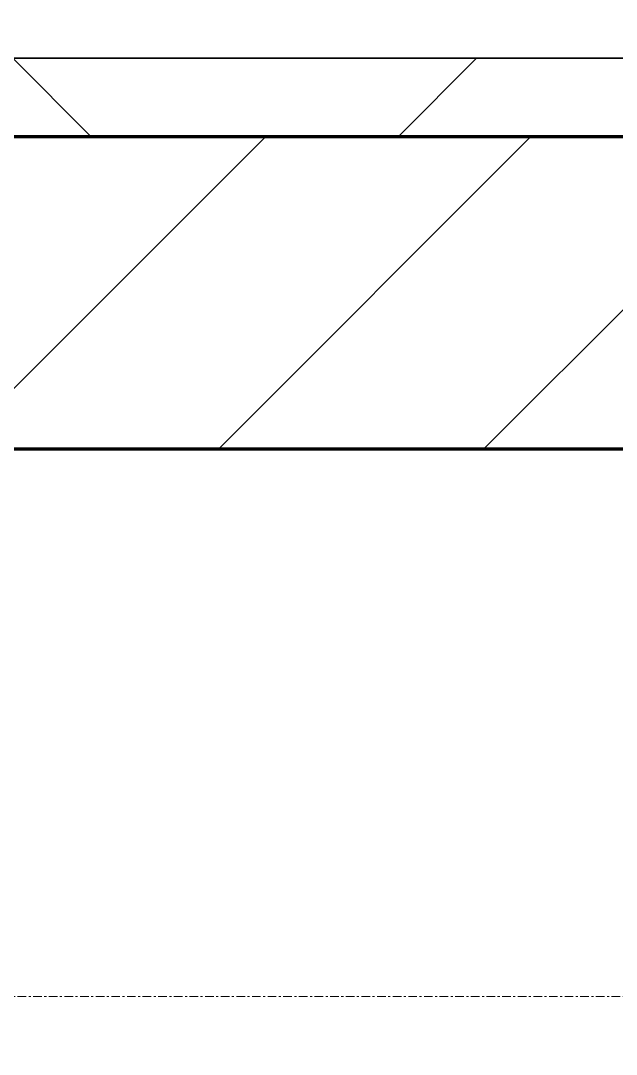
# Model space of a CAD drawing. Header units: millimetres. Extents: x -726012 to -647389, y -20772 to 18805.
# Drawn here: x -671965 to -671584, y 3542 to 4203 of the extents above; entities that cross this region are included whole.
import ezdxf
from ezdxf.xclip import XClip

# ---------------------------------------------------------------- set-up
doc = ezdxf.new("R2010")
doc.units = ezdxf.units.MM
doc.header["$XCLIPFRAME"] = 0
doc.linetypes.add('DPA_Grid _ Level 100', pattern=[10, 5.5, -1.6, 1.3, -1.6])
for name, color, linetype, lineweight in [('A-GLAZ-CURT', 2, 'Continuous', 9), ('A-WALL', 5, 'Continuous', 35), ('A-WALL-FNSH', 2, 'Continuous', 35), ('A-WALL-PATT', 1, 'Continuous', 35), ('S-GRID', 251, 'Continuous', 9)]:
    doc.layers.add(name, color=color, linetype=linetype, lineweight=lineweight)
doc.layers.add('A11_ALU.SOLID SHEET', color=2, linetype='Continuous')

# ---------------------------------------------------------------- blocks, each defined once
blk = doc.blocks.new('PPLS-PP19_Custom Tile Pattern - Custom Tile Pattern-V207-4233-01 ENLARGED MULTI-PURPOSE LEVEL - REFLECTED CEILING PLAN - SHEET 4')
at = {"layer": 'A-GLAZ-CURT'}
for p, q in [((-300, 0), (300, 0)), ((300, 0), (-300, 0)), ((195.99, 0), (208.56, 0)), ((208.56, 0), (195.99, 0)), ((209.65, 0), (213.31, 0)), ((213.31, 0), (209.65, 0)), ((230.06, 0), (300, 0)), ((-300, -50), (300, -50)), ((300, -50), (-300, -50))]:
    blk.add_line(p, q, dxfattribs=at)
for points, knots in [([(3.53, 0), (4.17, 0), (16.52, 0), (42.82, 0), (88.72, 0), (120.63, 0), (138.28, 0), (138.53, 0)], [-431.784213, -431.784213, -431.784213, -431.784213, -429.606584, -390.253598, -346.313304, -291.370682, -290.5735, -290.5735, -290.5735, -290.5735]), ([(27.89, 0), (29.09, 0), (33.4, 0), (48.37, 0), (71.92, 0), (100.57, 0), (116.36, 0), (128.63, 0), (128.95, 0)], [-147.777612, -147.777612, -147.777612, -147.777612, -135.792042, -118.513713, -97.899267, -63.759246, -39.050993, -35.895543, -35.895543, -35.895543, -35.895543]), ([(136.44, 0), (121.66, 0), (86.93, 0), (51.16, 0), (31.18, 0)], [-106.750556, -106.750556, -106.750556, -106.750556, -59.610984, 0, 0, 0, 0]), ([(168.37, 0), (167.68, 0), (162.47, 0), (147.02, 0), (109.77, 0), (76.86, 0), (57.82, 0), (46.51, 0), (41.18, 0), (36.02, 0), (35.54, 0), (35.54, 0)], [-543.375029, -543.375029, -543.375029, -543.375029, -530.793311, -458.593899, -401.860199, -357.622665, -341.267687, -334.000314, -326.15566, -319.318397, -317.489778, -317.489778, -317.489778, -317.489778]), ([(36.29, 0), (37.77, 0), (48.82, 0), (64.79, 0), (95.91, 0), (124.45, 0), (132.42, 0), (134.6, 0)], [-314.598523, -314.598523, -314.598523, -314.598523, -305.899624, -287.17622, -249.500363, -194.761443, -152.241002, -152.241002, -152.241002, -152.241002]), ([(94.4, 0), (94.4, 0), (94.64, 0), (99.11, 0), (108.97, 0), (120.79, 0), (139.94, 0), (163.31, 0), (185.23, 0), (193.62, 0), (194.69, 0), (194.79, 0)], [-2348.345796, -2348.345796, -2348.345796, -2348.345796, -2310.419338, -2233.599744, -2052.234781, -1843.028543, -1530.39897, -1095.004608, -529.74427, -295.064701, -265.121568, -265.121568, -265.121568, -265.121568]), ([(129.02, 0), (129.02, 0), (124.41, 0), (122.35, 0), (114.96, 0), (108.04, 0), (103.09, 0)], [-35.386604, -35.386604, -35.386604, -35.386604, -31.430235, -22.807238, -15.488593, 0, 0, 0, 0]), ([(157.9, 0), (156.77, 0), (151.67, 0), (143.29, 0), (134.04, 0), (126.24, 0), (118.6, 0), (114.23, 0), (111.98, 0), (105.66, 0), (105.23, 0), (105.23, 0)], [-10292.955006, -10292.955006, -10292.955006, -10292.955006, -10098.273015, -9847.788484, -9677.714971, -9567.007022, -9453.21225, -9220.200448, -9012.77275, -8966.157302, -8929.495943, -8929.495943, -8929.495943, -8929.495943]), ([(128.58, 0), (128.8, 0), (130.16, 0), (139.26, 0), (152.67, 0), (161.24, 0), (162.19, 0), (162.75, 0)], [-633.326174, -633.326174, -633.326174, -633.326174, -627.736123, -618.981161, -602.094757, -592.980799, -581.414464, -581.414464, -581.414464, -581.414464]), ([(137.1, 0), (136, 0), (133.64, 0), (129.87, 0), (129.11, 0)], [-670.405967, -670.405967, -670.405967, -670.405967, -651.020627, -640.742133, -640.742133, -640.742133, -640.742133]), ([(193.8, 0), (193.33, 0), (190.11, 0), (183.13, 0), (171, 0), (161.95, 0), (161.28, 0), (158.35, 0), (157.85, 0), (157.77, 0)], [-11665.349007, -11665.349007, -11665.349007, -11665.349007, -11565.880756, -11105.624034, -10839.086983, -10768.332124, -10666.779182, -10580.760289, -10550.278881, -10550.278881, -10550.278881, -10550.278881]), ([(208.51, 0), (207.44, 0), (193.4, 0), (177.41, 0), (159.34, 0), (158.33, 0), (158.3, 0)], [-191.597794, -191.597794, -191.597794, -191.597794, -187.987675, -143.776725, -129.632772, -123.352749, -123.352749, -123.352749, -123.352749]), ([(159.07, 0), (159.13, 0), (160.84, 0), (165.21, 0), (174.15, 0), (185.98, 0), (208.82, 0), (219.42, 0), (230.06, 0)], [-115.643202, -115.643202, -115.643202, -115.643202, -114.681583, -87.660824, -65.295536, -41.623857, -24.459831, 0, 0, 0, 0]), ([(162.75, 0), (165.4, 0), (170.91, 0), (172.61, 0), (172.61, 0)], [-111.264224, -111.264224, -111.264224, -111.264224, -56.742688, -19.085662, -19.085662, -19.085662, -19.085662]), ([(247.1, 0), (246.76, 0), (245.04, 0), (238.34, 0), (226.56, 0), (221.1, 0), (200.27, 0), (182.99, 0), (174.27, 0), (169.67, 0), (168.99, 0)], [-9649.085549, -9649.085549, -9649.085549, -9649.085549, -9581.591397, -9406.094246, -9221.510254, -9016.44624, -8717.832359, -8253.978395, -8152.463617, -8069.855175, -8069.855175, -8069.855175, -8069.855175]), ([(207.63, 0), (206.64, 0), (201.39, 0), (187.54, 0), (175.3, 0), (169.49, 0)], [-189.769456, -189.769456, -189.769456, -189.769456, -184.406837, -162.427601, -142.916156, -142.916156, -142.916156, -142.916156]), ([(171.51, 0), (176.48, 0), (193.23, 0), (201.45, 0), (206.02, 0), (208.19, 0)], [-7971.819559, -7971.819559, -7971.819559, -7971.819559, -7784.112253, -7606.717214, -7311.684787, -7311.684787, -7311.684787, -7311.684787]), ([(172.07, 0), (177.66, 0), (187.87, 0), (201.08, 0), (207.47, 0), (213.96, 0), (215.11, 0)], [-255.364076, -255.364076, -255.364076, -255.364076, -237.955587, -223.92608, -215.862851, -208.75215, -208.75215, -208.75215, -208.75215]), ([(215.22, 0), (214.62, 0), (212.02, 0), (209.82, 0), (208.53, 0)], [-203.825446, -203.825446, -203.825446, -203.825446, -198.527383, -191.420462, -191.420462, -191.420462, -191.420462]), ([(208.55, 0), (208.59, 0), (210.36, 0), (213.9, 0), (241.96, 0), (266.73, 0), (281.71, 0), (291.71, 0), (296.52, 0), (297.86, 0), (298.09, 0)], [-7294.752997, -7294.752997, -7294.752997, -7294.752997, -7289.299508, -7042.621073, -6582.165592, -6068.460911, -5766.029927, -5566.724884, -5280.360606, -5199.253518, -5199.253518, -5199.253518, -5199.253518]), ([(300, 0), (286.53, 0), (255.8, 0), (224.99, 0), (209.53, 0)], [-285.253232, -285.253232, -285.253232, -285.253232, -244.693688, -192.73867, -192.73867, -192.73867, -192.73867]), ([(300, 0), (288.22, 0), (262, 0), (230.43, 0), (219.94, 0), (219.02, 0)], [-12528.858583, -12528.858583, -12528.858583, -12528.858583, -11905.454923, -11162.864862, -10856.732305, -10856.732305, -10856.732305, -10856.732305]), ([(219.9, 0), (220.86, 0), (227.84, 0), (242.06, 0), (246.54, 0), (246.96, 0)], [-10670.940496, -10670.940496, -10670.940496, -10670.940496, -10511.382485, -9925.173265, -9834.877357, -9834.877357, -9834.877357, -9834.877357]), ([(284.76, 0), (284.76, 0), (285.09, 0), (287.47, 0), (293.59, 0), (297.76, 0), (300, 0)], [-4110.630118, -4110.630118, -4110.630118, -4110.630118, -4053.389046, -3959.664717, -3862.421465, -3746.95702, -3746.95702, -3746.95702, -3746.95702]), ([(297.38, 0), (295.84, 0), (291.62, 0), (285.38, 0), (284.87, 0)], [-4803.172655, -4803.172655, -4803.172655, -4803.172655, -4358.271401, -4143.037883, -4143.037883, -4143.037883, -4143.037883])]:
    blk.add_open_spline(points, degree=3, knots=knots, dxfattribs=at)
for points in [[(168.74, 0), (168.74, 0), (169.81, 0), (171.51, 0)], [(195.11, 0), (194.91, 0), (194.44, 0), (193.8, 0)]]:
    blk.add_open_spline(points, degree=3, dxfattribs=at)
blk = doc.blocks.new('PPLS-PP19_Custom Tile Pattern - Custom Tile Pattern-V208-4233-01 ENLARGED MULTI-PURPOSE LEVEL - REFLECTED CEILING PLAN - SHEET 4')
at = {"layer": 'A-GLAZ-CURT'}
for p, q in [((-300, 0), (300, 0)), ((300, 0), (-300, 0)), ((-293.07, 0), (-275.75, 0)), ((-275.75, 0), (-293.07, 0)), ((-222.32, 0), (-205, 0)), ((-205, 0), (-222.32, 0)), ((-300, -50), (300, -50)), ((300, -50), (-300, -50))]:
    blk.add_line(p, q, dxfattribs=at)
at = {"layer": 'A-GLAZ-CURT', "flags": 128}
for points in [[(-300, 0), (-291.56, 0), (-283.3, 0), (-275.2, 0), (-267.26, 0), (-259.45, 0), (-251.77, 0), (-244.2, 0), (-236.74, 0), (-229.36, 0), (-222.06, 0), (-214.83, 0), (-207.71, 0), (-200.76, 0), (-194.02, 0), (-187.54, 0)], [(-125.17, 0), (-128.55, 0), (-134.16, 0), (-140.03, 0), (-145.5, 0), (-150.63, 0), (-155.53, 0), (-160.27, 0), (-164.95, 0), (-169.65, 0), (-174.47, 0), (-179.49, 0), (-184.81, 0), (-190.44, 0), (-196.37, 0), (-202.58, 0), (-209.04, 0), (-215.73, 0), (-222.63, 0), (-229.72, 0), (-236.97, 0), (-244.39, 0), (-251.96, 0), (-259.67, 0), (-267.51, 0), (-275.48, 0), (-283.55, 0), (-291.73, 0), (-300, 0)], [(-186.46, 0), (-181.38, 0), (-175.58, 0), (-170.25, 0), (-165.64, 0), (-162.01, 0), (-159.53, 0), (-157.46, 0), (-154.52, 0), (-149.42, 0), (-141.84, 0), (-132.81, 0), (-126.08, 0)]]:
    blk.add_lwpolyline(points, dxfattribs=at)
at = {"layer": 'A-GLAZ-CURT'}
for points, knots in [([(-300, 0), (-284.65, 0), (-236.57, 0), (-174.61, 0), (-129.95, 0), (-110.8, 0), (-99.5, 0), (-91.46, 0)], [-5323.127839, -5323.127839, -5323.127839, -5323.127839, -4502.809032, -2700.551212, -1002.059161, -460.363443, 0, 0, 0, 0]), ([(-186.86, 0), (-195.62, 0), (-224.91, 0), (-262.56, 0), (-294.48, 0), (-300, 0)], [-15764.469164, -15764.469164, -15764.469164, -15764.469164, -15131.813646, -13729.592194, -13439.944408, -13439.944408, -13439.944408, -13439.944408]), ([(-254.96, 0), (-258.67, 0), (-262.78, 0), (-264.9, 0), (-265.4, 0)], [-499.432706, -499.432706, -499.432706, -499.432706, -208.940337, 0, 0, 0, 0]), ([(-258.6, 0), (-257.91, 0), (-257.01, 0), (-255.97, 0), (-255.81, 0)], [-5722.54675, -5722.54675, -5722.54675, -5722.54675, -5657.471696, -5645.734042, -5645.734042, -5645.734042, -5645.734042]), ([(-254.15, 0), (-251.21, 0), (-240.32, 0), (-225.99, 0), (-213.1, 0), (-200.2, 0), (-191.84, 0), (-186.41, 0)], [-5607.327688, -5607.327688, -5607.327688, -5607.327688, -5413.335975, -5017.494783, -4832.723979, -4666.091899, -4349.945572, -4349.945572, -4349.945572, -4349.945572]), ([(-186.76, 0), (-192.43, 0), (-210.29, 0), (-232.01, 0), (-248.94, 0), (-253.52, 0), (-253.69, 0)], [-1726.685667, -1726.685667, -1726.685667, -1726.685667, -1400.429864, -858.079193, -543.655514, -531.287897, -531.287897, -531.287897, -531.287897]), ([(-133.82, 0), (-135.51, 0), (-137.8, 0), (-149.31, 0), (-162.01, 0), (-177.91, 0), (-199.46, 0), (-216.65, 0), (-231.26, 0), (-233.46, 0), (-234, 0)], [-2731.647847, -2731.647847, -2731.647847, -2731.647847, -2418.507304, -2308.929706, -2113.765672, -1763.376603, -1422.553702, -978.033455, -846.069444, -682.911962, -682.911962, -682.911962, -682.911962]), ([(-233.49, 0), (-233.44, 0), (-232.38, 0), (-230.74, 0), (-225.3, 0), (-223.63, 0)], [-455.274641, -455.274641, -455.274641, -455.274641, -440.605512, -119.536984, 0, 0, 0, 0]), ([(-223.63, 0), (-219.39, 0), (-206.48, 0), (-194, 0), (-186.48, 0)], [-5463.295695, -5463.295695, -5463.295695, -5463.295695, -5161.076232, -4756.11824, -4756.11824, -4756.11824, -4756.11824]), ([(-72.93, 0), (-75.51, 0), (-91.45, 0), (-127.73, 0), (-167.65, 0), (-186.48, 0)], [-19442.345229, -19442.345229, -19442.345229, -19442.345229, -18935.241197, -17136.203329, -15773.742422, -15773.742422, -15773.742422, -15773.742422]), ([(-137.88, 0), (-140.56, 0), (-147.66, 0), (-147.69, 0), (-158.72, 0), (-174.02, 0), (-181, 0), (-186.07, 0), (-186.46, 0)], [-3187.727384, -3187.727384, -3187.727384, -3187.727384, -2919.378265, -2477.344047, -2237.412286, -2029.680487, -1755.085331, -1732.351901, -1732.351901, -1732.351901, -1732.351901]), ([(-186.42, 0), (-186.13, 0), (-180.73, 0), (-169.02, 0), (-152.12, 0), (-136.84, 0), (-127.33, 0), (-124.19, 0), (-123.43, 0), (-123.28, 0)], [-4755.090697, -4755.090697, -4755.090697, -4755.090697, -4739.070012, -4465.409639, -4149.119819, -3839.893365, -3647.167523, -3488.92562, -3439.852845, -3439.852845, -3439.852845, -3439.852845]), ([(-185.9, 0), (-180.08, 0), (-171.51, 0), (-158.7, 0), (-157.22, 0)], [-4339.918005, -4339.918005, -4339.918005, -4339.918005, -4000.813434, -3840.635403, -3840.635403, -3840.635403, -3840.635403]), ([(-152.35, 0), (-151.03, 0), (-147.71, 0), (-143.57, 0), (-138.62, 0)], [-3494.978217, -3494.978217, -3494.978217, -3494.978217, -3371.022232, -3227.460399, -3227.460399, -3227.460399, -3227.460399]), ([(-118.78, 0), (-121.86, 0), (-126.28, 0), (-136.96, 0), (-147.46, 0), (-150.03, 0), (-150.57, 0)], [-5938.474035, -5938.474035, -5938.474035, -5938.474035, -5700.061948, -5508.838257, -5298.784692, -5196.16478, -5196.16478, -5196.16478, -5196.16478]), ([(-150.34, 0), (-150.07, 0), (-147.75, 0), (-142.6, 0), (-129.6, 0), (-120.97, 0), (-119.21, 0)], [-4948.728362, -4948.728362, -4948.728362, -4948.728362, -4883.323924, -4440.880425, -4054.690705, -3958.98269, -3958.98269, -3958.98269, -3958.98269]), ([(-49.81, 0), (-50.67, 0), (-60.03, 0), (-78.2, 0), (-110.94, 0), (-130.52, 0), (-147.74, 0), (-149.07, 0)], [-8130.375843, -8130.375843, -8130.375843, -8130.375843, -8073.216054, -7508.296369, -7004.680444, -6449.282163, -6277.220794, -6277.220794, -6277.220794, -6277.220794]), ([(-148.23, 0), (-146.94, 0), (-140.15, 0), (-137.28, 0), (-133.93, 0), (-128.78, 0), (-126.5, 0)], [-6162.058746, -6162.058746, -6162.058746, -6162.058746, -6017.569127, -5560.701257, -5364.112219, -5231.017328, -5231.017328, -5231.017328, -5231.017328]), ([(-86.16, 0), (-91.37, 0), (-104.13, 0), (-122.65, 0), (-139.03, 0), (-146.11, 0), (-146.95, 0)], [-1681.3698, -1681.3698, -1681.3698, -1681.3698, -1374.161226, -945.742622, -741.901385, -489.130243, -489.130243, -489.130243, -489.130243]), ([(-146.69, 0), (-146.59, 0), (-145.49, 0), (-135.69, 0), (-128.29, 0), (-125.15, 0)], [-420.34245, -420.34245, -420.34245, -420.34245, -406.956646, -290.263673, 0, 0, 0, 0]), ([(-127.41, 0), (-131.63, 0), (-133.16, 0), (-134.09, 0), (-134.15, 0)], [-8540.990293, -8540.990293, -8540.990293, -8540.990293, -8266.114998, -8246.473386, -8246.473386, -8246.473386, -8246.473386]), ([(-134.15, 0), (-133.32, 0), (-130.31, 0), (-117.33, 0), (-92.04, 0), (-74.02, 0), (-62.74, 0), (-60.36, 0), (-59.97, 0)], [-7657.439573, -7657.439573, -7657.439573, -7657.439573, -7293.749979, -6839.55839, -6236.997189, -5713.340575, -5140.470607, -5006.787413, -5006.787413, -5006.787413, -5006.787413]), ([(-120.13, 0), (-120.14, 0), (-120.24, 0), (-121.3, 0), (-129.25, 0), (-133.82, 0)], [-2933.992132, -2933.992132, -2933.992132, -2933.992132, -2920.575025, -2840.280255, -2731.647847, -2731.647847, -2731.647847, -2731.647847]), ([(-118.23, 0), (-119.39, 0), (-122.12, 0), (-125.43, 0), (-127.03, 0), (-127.41, 0)], [-164.249813, -164.249813, -164.249813, -164.249813, -98.539552, -24.539552, 0, 0, 0, 0]), ([(-126.5, 0), (-122.44, 0), (-108.71, 0), (-86.68, 0), (-63.44, 0), (-54.99, 0), (-51.6, 0), (-50.82, 0)], [-5231.017328, -5231.017328, -5231.017328, -5231.017328, -4994.692869, -4542.524482, -4008.285538, -3689.699207, -3611.892917, -3611.892917, -3611.892917, -3611.892917]), ([(-125.15, 0), (-124.93, 0), (-121.96, 0), (-113.01, 0), (-98.9, 0), (-85.29, 0), (-71.67, 0), (-65.93, 0), (-65.07, 0)], [-3362.7396, -3362.7396, -3362.7396, -3362.7396, -3342.215224, -3074.362186, -2902.289527, -2605.247022, -2322.099534, -2241.8264, -2241.8264, -2241.8264, -2241.8264]), ([(-122.08, 0), (-122.01, 0), (-121.69, 0), (-121.2, 0), (-120.88, 0)], [-3136.336417, -3136.336417, -3136.336417, -3136.336417, -3110.304437, -3035.164275, -3035.164275, -3035.164275, -3035.164275]), ([(-49.67, 0), (-52.57, 0), (-61.88, 0), (-81.23, 0), (-99.51, 0), (-113.74, 0), (-116.87, 0), (-118.22, 0)], [-1331.61458, -1331.61458, -1331.61458, -1331.61458, -1060.00838, -740.068933, -229.489605, -116.330425, -14.181096, -14.181096, -14.181096, -14.181096]), ([(-118.17, 0), (-115.45, 0), (-105.18, 0), (-90.42, 0), (-75.26, 0), (-68.41, 0), (-65.12, 0), (-63.63, 0)], [-3940.048384, -3940.048384, -3940.048384, -3940.048384, -3793.097032, -3402.597032, -3144.956779, -3050.982048, -2969.237017, -2969.237017, -2969.237017, -2969.237017]), ([(-113.43, 0), (-113.44, 0), (-113.8, 0), (-116.06, 0), (-118.08, 0)], [-328.499627, -328.499627, -328.499627, -328.499627, -282.672656, -167.176107, -167.176107, -167.176107, -167.176107]), ([(-117.74, 0), (-117.19, 0), (-114.78, 0), (-113.43, 0), (-113.43, 0)], [-821.249067, -821.249067, -821.249067, -821.249067, -394.672656, -330.879064, -330.879064, -330.879064, -330.879064]), ([(-36.62, 0), (-36.62, 0), (-40.35, 0), (-44.32, 0), (-58.97, 0), (-85.2, 0), (-107.61, 0), (-116.56, 0), (-117.56, 0)], [-4069.478503, -4069.478503, -4069.478503, -4069.478503, -3858.647035, -3538.256648, -2842.901703, -2193.204658, -1433.981041, -985.49888, -985.49888, -985.49888, -985.49888]), ([(-115.82, 0), (-114.96, 0), (-110.41, 0), (-96.78, 0), (-75.35, 0), (-59.76, 0), (-49.82, 0)], [-5724.064692, -5724.064692, -5724.064692, -5724.064692, -5430.283136, -5103.229623, -4799.173296, -4281.041327, -4281.041327, -4281.041327, -4281.041327]), ([(9.32, 0), (9.08, 0), (7.65, 0), (2.57, 0), (-12.23, 0), (-25.64, 0), (-40, 0), (-56.24, 0), (-75.59, 0), (-94, 0), (-112.01, 0), (-114.94, 0), (-115.63, 0)], [-2922.926651, -2922.926651, -2922.926651, -2922.926651, -2882.788014, -2720.818881, -2518.50168, -2125.455881, -1792.521578, -1466.981642, -1208.454564, -789.402658, -501.969187, -243.577221, -243.577221, -243.577221, -243.577221])]:
    blk.add_open_spline(points, degree=3, knots=knots, dxfattribs=at)
blk = doc.blocks.new('*U885')
at = {"layer": 'A-GLAZ-CURT'}
for name, p in [('PPLS-PP19_Custom Tile Pattern - Custom Tile Pattern-V207-4233-01 ENLARGED MULTI-PURPOSE LEVEL - REFLECTED CEILING PLAN - SHEET 4', (4200, 11720.41)), ('PPLS-PP19_Custom Tile Pattern - Custom Tile Pattern-V208-4233-01 ENLARGED MULTI-PURPOSE LEVEL - REFLECTED CEILING PLAN - SHEET 4', (4800, 11720.41))]:
    blk.add_blockref(name, p, dxfattribs=at)
blk = doc.blocks.new('*U1287')
blk.add_lwpolyline([(21173.36, -580), (28210, -580), (28210, -6849.96), (45954.15, -6849.96), (45954.15, 600), (82995.06, 600), (83086.47, 650), (90052, 650), (90392, 990), (103159.16, 990), (103159.16, 4990), (21173.36, 4990), (21173.36, 3485.45), (21203.36, 3485.45), (21203.36, 925.54), (21173.36, 925.54), (21173.36, -580)])
blk = doc.blocks.new('*U1069')
at = {"layer": 'S-GRID', "linetype": 'DPA_Grid _ Level 100'}
blk.add_line((24470.65, 11120.41), (-48391.93, 11120.41), dxfattribs=at)

msp = doc.modelspace()

# ---------------------------------------------------------------- hatches: boundary and pattern name
at = {"layer": 'A-WALL-PATT', "lineweight": 9}
h = msp.add_hatch(dxfattribs=at)
h.set_pattern_fill('FP_3', color=256, style=0, pattern_type=2)
h.set_pattern_definition([(45, (0, 0), (-212.13203, 212.13203), []), (135, (0, 0), (-212.13203, -212.13203), [])])
h.paths.add_polyline_path([(-661708.03, 4129.02), (-661758.03, 4179.02), (-698678.22, 4179.02), (-698678.22, 4129.02), (-663127.46, 4129.02)])
h = msp.add_hatch(dxfattribs=at)
h.set_pattern_fill('FP_2', color=256, style=0, pattern_type=2)
h.set_pattern_definition([(45, (0, 0), (-84.852814, 84.852814), [])])
h.paths.add_polyline_path([(-661508.03, 3929.02), (-661708.03, 4129.02), (-698478.22, 4129.02), (-698478.22, 3929.02), (-661790.87, 3929.02)])

# ---------------------------------------------------------------- linework, layer by layer
at = {"layer": 'A-WALL', "color": 7, "lineweight": 70}
for p, q in [((-698478.22, 4129.02), (-661708.03, 4129.02)), ((-661790.87, 3929.02), (-672727.37, 3929.02))]:
    msp.add_line(p, q, dxfattribs=at)
at = {"layer": 'A-WALL-FNSH', "color": 250}
for p, q in [((-698678.22, 4179.02), (-661758.03, 4179.02)), ((-661708.03, 4129.02), (-698678.22, 4129.02))]:
    msp.add_line(p, q, dxfattribs=at)

# ---------------------------------------------------------------- block references
msp.add_blockref('*U885', (-676282.37, -7541.39))

# ---------------------------------------------------------------- next in the draw order: block references
at = {"layer": 'A11_ALU.SOLID SHEET'}
ref = msp.add_blockref('*U1287', (-744682.37, 3579.02), dxfattribs=at)
XClip(ref).set_block_clipping_path([(22516.8245944298, -23612.0000696909), (92487.8891097467, 7199.9972603897)])

# ---------------------------------------------------------------- next in the draw order: block references
msp.add_blockref('*U1069', (-676282.37, -7541.39))

doc.saveas('drawing.dxf')
